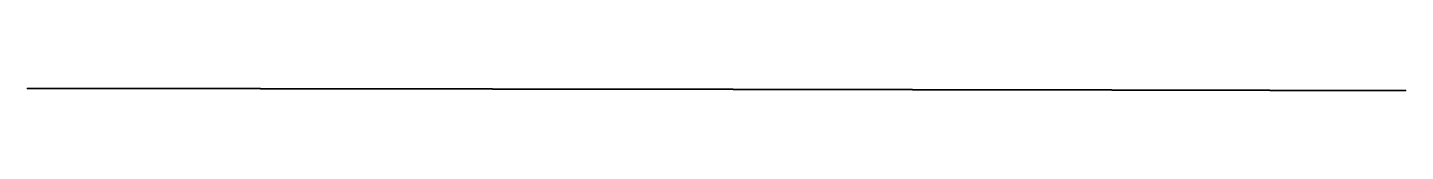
# Model space of a CAD drawing. Header units: metres. Extents: x 0 to 360, y 0 to 0.
# Drawn here: x 247.5 to 269.99, y 0.16 to 0.19 of the extents above; entities that cross this region are included whole.
import ezdxf

# ---------------------------------------------------------------- set-up
doc = ezdxf.new("R2010")
doc.units = ezdxf.units.M

msp = doc.modelspace()

# ---------------------------------------------------------------- linework, layer by layer
for p in [(247.497, 0.191), (247.507, 0.191), (247.517, 0.191), (247.527, 0.191), (247.537, 0.191), (247.547, 0.191), (247.557, 0.191), (247.567, 0.191), (247.577, 0.191), (247.587, 0.191), (247.597, 0.191), (247.607, 0.191), (247.617, 0.191), (247.627, 0.191), (247.637, 0.191), (247.647, 0.191), (247.657, 0.191), (247.667, 0.191), (247.677, 0.191), (247.687, 0.191), (247.697, 0.191), (247.707, 0.191), (247.717, 0.191), (247.727, 0.191), (247.737, 0.191), (247.747, 0.19), (247.757, 0.19), (247.767, 0.19), (247.777, 0.19), (247.787, 0.19), (247.797, 0.19), (247.807, 0.19), (247.817, 0.19), (247.827, 0.19), (247.837, 0.19), (247.847, 0.19), (247.857, 0.19), (247.867, 0.19), (247.877, 0.19), (247.887, 0.19), (247.897, 0.19), (247.907, 0.19), (247.917, 0.19), (247.927, 0.19), (247.937, 0.19), (247.947, 0.19), (247.956, 0.19), (247.966, 0.19), (247.976, 0.19), (247.986, 0.19), (247.996, 0.19), (248.006, 0.19), (248.016, 0.19), (248.026, 0.19), (248.036, 0.19), (248.046, 0.19), (248.056, 0.19), (248.066, 0.19), (248.076, 0.19), (248.086, 0.19), (248.096, 0.19), (248.106, 0.19), (248.116, 0.19), (248.126, 0.19), (248.136, 0.19), (248.146, 0.19), (248.156, 0.19), (248.166, 0.19), (248.176, 0.19), (248.186, 0.19), (248.196, 0.19), (248.206, 0.19), (248.216, 0.19), (248.226, 0.19), (248.236, 0.19), (248.246, 0.19), (248.256, 0.19), (248.266, 0.19), (248.276, 0.19), (248.286, 0.19), (248.296, 0.19), (248.306, 0.19), (248.316, 0.19), (248.326, 0.19), (248.336, 0.19), (248.346, 0.19), (248.356, 0.19), (248.366, 0.19), (248.376, 0.19), (248.386, 0.19), (248.396, 0.19), (248.406, 0.19), (248.416, 0.19), (248.426, 0.19), (248.436, 0.19), (248.446, 0.19), (248.456, 0.19), (248.466, 0.19), (248.476, 0.19), (248.486, 0.19), (248.496, 0.19), (248.506, 0.19), (248.516, 0.19), (248.526, 0.19), (248.536, 0.19), (248.546, 0.19), (248.556, 0.19), (248.566, 0.19), (248.576, 0.19), (248.586, 0.19), (248.596, 0.19), (248.606, 0.19), (248.616, 0.19), (248.626, 0.19), (248.636, 0.19), (248.646, 0.19), (248.656, 0.19), (248.666, 0.19), (248.676, 0.19), (248.686, 0.19), (248.696, 0.189), (248.706, 0.189), (248.716, 0.189), (248.726, 0.189), (248.736, 0.189), (248.746, 0.189), (248.756, 0.189), (248.766, 0.189), (248.776, 0.189), (248.786, 0.189), (248.796, 0.189), (248.806, 0.189), (248.816, 0.189), (248.826, 0.189), (248.836, 0.189), (248.846, 0.189), (248.856, 0.189), (248.866, 0.189), (248.876, 0.189), (248.886, 0.189), (248.896, 0.189), (248.906, 0.189), (248.916, 0.189), (248.926, 0.189), (248.936, 0.189), (248.946, 0.189), (248.956, 0.189), (248.966, 0.189), (248.976, 0.189), (248.986, 0.189), (248.996, 0.189), (249.006, 0.189), (249.016, 0.189), (249.026, 0.189), (249.036, 0.189), (249.046, 0.189), (249.056, 0.189), (249.066, 0.189), (249.076, 0.189), (249.086, 0.189), (249.096, 0.189), (249.106, 0.189), (249.116, 0.189), (249.126, 0.189), (249.136, 0.189), (249.146, 0.189), (249.156, 0.189), (249.166, 0.189), (249.176, 0.189), (249.186, 0.189), (249.196, 0.189), (249.206, 0.189), (249.216, 0.189), (249.226, 0.189), (249.236, 0.189), (249.245, 0.189), (249.255, 0.189), (249.265, 0.189), (249.275, 0.189), (249.285, 0.189), (249.295, 0.189), (249.305, 0.189), (249.315, 0.189), (249.325, 0.189), (249.335, 0.189), (249.345, 0.189), (249.355, 0.189), (249.365, 0.189), (249.375, 0.189), (249.385, 0.189), (249.395, 0.189), (249.405, 0.189), (249.415, 0.189), (249.425, 0.189), (249.435, 0.189), (249.445, 0.189), (249.455, 0.189), (249.465, 0.189), (249.475, 0.189), (249.485, 0.189), (249.495, 0.189), (249.505, 0.189), (249.515, 0.189), (249.525, 0.189), (249.535, 0.189), (249.545, 0.189), (249.555, 0.189), (249.565, 0.189), (249.575, 0.189), (249.585, 0.189), (249.595, 0.188), (249.605, 0.188), (249.615, 0.188), (249.625, 0.188), (249.635, 0.188), (249.645, 0.188), (249.655, 0.188), (249.665, 0.188), (249.675, 0.188), (249.685, 0.188), (249.695, 0.188), (249.705, 0.188), (249.715, 0.188), (249.725, 0.188), (249.735, 0.188), (249.745, 0.188), (249.755, 0.188), (249.765, 0.188), (249.775, 0.188), (249.785, 0.188), (249.795, 0.188), (249.805, 0.188), (249.815, 0.188), (249.825, 0.188), (249.835, 0.188), (249.845, 0.188), (249.855, 0.188), (249.865, 0.188), (249.875, 0.188), (249.885, 0.188), (249.895, 0.188), (249.905, 0.188), (249.915, 0.188), (249.925, 0.188), (249.935, 0.188), (249.945, 0.188), (249.955, 0.188), (249.965, 0.188), (249.975, 0.188), (249.985, 0.188), (249.995, 0.188), (250.005, 0.188), (250.015, 0.188), (250.025, 0.188), (250.035, 0.188), (250.045, 0.188), (250.055, 0.188), (250.065, 0.188), (250.075, 0.188), (250.085, 0.188), (250.095, 0.188), (250.105, 0.188), (250.115, 0.188), (250.125, 0.188), (250.135, 0.188), (250.145, 0.188), (250.155, 0.188), (250.165, 0.188), (250.175, 0.188), (250.185, 0.188), (250.195, 0.188), (250.205, 0.188), (250.215, 0.188), (250.225, 0.188), (250.235, 0.188), (250.245, 0.188), (250.255, 0.188), (250.265, 0.188), (250.275, 0.188), (250.285, 0.188), (250.295, 0.188), (250.305, 0.188), (250.315, 0.188), (250.325, 0.188), (250.335, 0.188), (250.345, 0.188), (250.355, 0.188), (250.365, 0.188), (250.375, 0.188), (250.385, 0.188), (250.395, 0.188), (250.405, 0.188), (250.415, 0.188), (250.425, 0.188), (250.435, 0.188), (250.445, 0.188), (250.455, 0.188), (250.465, 0.187), (250.475, 0.187), (250.485, 0.187), (250.495, 0.187), (250.505, 0.187), (250.515, 0.187), (250.525, 0.187), (250.534, 0.187), (250.544, 0.187), (250.554, 0.187), (250.564, 0.187), (250.574, 0.187), (250.584, 0.187), (250.594, 0.187), (250.604, 0.187), (250.614, 0.187), (250.624, 0.187), (250.634, 0.187), (250.644, 0.187), (250.654, 0.187), (250.664, 0.187), (250.674, 0.187), (250.684, 0.187), (250.694, 0.187), (250.704, 0.187), (250.714, 0.187), (250.724, 0.187), (250.734, 0.187), (250.744, 0.187), (250.754, 0.187), (250.764, 0.187), (250.774, 0.187), (250.784, 0.187), (250.794, 0.187), (250.804, 0.187), (250.814, 0.187), (250.824, 0.187), (250.834, 0.187), (250.844, 0.187), (250.854, 0.187), (250.864, 0.187), (250.874, 0.187), (250.884, 0.187), (250.894, 0.187), (250.904, 0.187), (250.914, 0.187), (250.924, 0.187), (250.934, 0.187), (250.944, 0.187), (250.954, 0.187), (250.964, 0.187), (250.974, 0.187), (250.984, 0.187), (250.994, 0.187), (251.004, 0.187), (251.014, 0.187), (251.024, 0.187), (251.034, 0.187), (251.044, 0.187), (251.054, 0.187), (251.064, 0.187), (251.074, 0.187), (251.084, 0.187), (251.094, 0.187), (251.104, 0.187), (251.114, 0.187), (251.124, 0.187), (251.134, 0.187), (251.144, 0.187), (251.154, 0.187), (251.164, 0.187), (251.174, 0.187), (251.184, 0.187), (251.194, 0.187), (251.204, 0.187), (251.214, 0.187), (251.224, 0.187), (251.234, 0.187), (251.244, 0.187), (251.254, 0.187), (251.264, 0.187), (251.274, 0.187), (251.284, 0.187), (251.294, 0.187), (251.304, 0.186), (251.314, 0.186), (251.324, 0.186), (251.334, 0.186), (251.344, 0.186), (251.354, 0.186), (251.364, 0.186), (251.374, 0.186), (251.384, 0.186), (251.394, 0.186), (251.404, 0.186), (251.414, 0.186), (251.424, 0.186), (251.434, 0.186), (251.444, 0.186), (251.454, 0.186), (251.464, 0.186), (251.474, 0.186), (251.484, 0.186), (251.494, 0.186), (251.504, 0.186), (251.514, 0.186), (251.524, 0.186), (251.534, 0.186), (251.544, 0.186), (251.554, 0.186), (251.564, 0.186), (251.574, 0.186), (251.584, 0.186), (251.594, 0.186), (251.604, 0.186), (251.614, 0.186), (251.624, 0.186), (251.634, 0.186), (251.644, 0.186), (251.654, 0.186), (251.664, 0.186), (251.674, 0.186), (251.684, 0.186), (251.694, 0.186), (251.704, 0.186), (251.714, 0.186), (251.724, 0.186), (251.734, 0.186), (251.744, 0.186), (251.754, 0.186), (251.764, 0.186), (251.774, 0.186), (251.784, 0.186), (251.794, 0.186), (251.804, 0.186), (251.814, 0.186), (251.823, 0.186), (251.833, 0.186), (251.843, 0.186), (251.853, 0.186), (251.863, 0.186), (251.873, 0.186), (251.883, 0.186), (251.893, 0.186), (251.903, 0.186), (251.913, 0.186), (251.923, 0.186), (251.933, 0.186), (251.943, 0.186), (251.953, 0.186), (251.963, 0.186), (251.973, 0.186), (251.983, 0.186), (251.993, 0.186), (252.003, 0.186), (252.013, 0.186), (252.023, 0.186), (252.033, 0.186), (252.043, 0.186), (252.053, 0.186), (252.063, 0.186), (252.073, 0.186), (252.083, 0.186), (252.093, 0.186), (252.103, 0.185), (252.113, 0.185), (252.123, 0.185), (252.133, 0.185), (252.143, 0.185), (252.153, 0.185), (252.163, 0.185), (252.173, 0.185), (252.183, 0.185), (252.193, 0.185), (252.203, 0.185), (252.213, 0.185), (252.223, 0.185), (252.233, 0.185), (252.243, 0.185), (252.253, 0.185), (252.263, 0.185), (252.273, 0.185), (252.283, 0.185), (252.293, 0.185), (252.303, 0.185), (252.313, 0.185), (252.323, 0.185), (252.333, 0.185), (252.343, 0.185), (252.353, 0.185), (252.363, 0.185), (252.373, 0.185), (252.383, 0.185), (252.393, 0.185), (252.403, 0.185), (252.413, 0.185), (252.423, 0.185), (252.433, 0.185), (252.443, 0.185), (252.453, 0.185), (252.463, 0.185), (252.473, 0.185), (252.483, 0.185), (252.493, 0.185), (252.503, 0.185), (252.513, 0.185), (252.523, 0.185), (252.533, 0.185), (252.543, 0.185), (252.553, 0.185), (252.563, 0.185), (252.573, 0.185), (252.583, 0.185), (252.593, 0.185), (252.603, 0.185), (252.613, 0.185), (252.623, 0.185), (252.633, 0.185), (252.643, 0.185), (252.653, 0.185), (252.663, 0.185), (252.673, 0.185), (252.683, 0.185), (252.693, 0.185), (252.703, 0.185), (252.713, 0.185), (252.723, 0.185), (252.733, 0.185), (252.743, 0.185), (252.753, 0.185), (252.763, 0.185), (252.773, 0.185), (252.783, 0.185), (252.793, 0.185), (252.803, 0.185), (252.813, 0.185), (252.823, 0.185), (252.833, 0.185), (252.843, 0.185), (252.853, 0.185), (252.863, 0.185), (252.873, 0.185), (252.883, 0.184), (252.893, 0.184), (252.903, 0.184), (252.913, 0.184), (252.923, 0.184), (252.933, 0.184), (252.943, 0.184), (252.953, 0.184), (252.963, 0.184), (252.973, 0.184), (252.983, 0.184), (252.993, 0.184), (253.003, 0.184), (253.013, 0.184), (253.023, 0.184), (253.033, 0.184), (253.043, 0.184), (253.053, 0.184), (253.063, 0.184), (253.073, 0.184), (253.083, 0.184), (253.093, 0.184), (253.103, 0.184), (253.112, 0.184), (253.122, 0.184), (253.132, 0.184), (253.142, 0.184), (253.152, 0.184), (253.162, 0.184), (253.172, 0.184), (253.182, 0.184), (253.192, 0.184), (253.202, 0.184), (253.212, 0.184), (253.222, 0.184), (253.232, 0.184), (253.242, 0.184), (253.252, 0.184), (253.262, 0.184), (253.272, 0.184), (253.282, 0.184), (253.292, 0.184), (253.302, 0.184), (253.312, 0.184), (253.322, 0.184), (253.332, 0.184), (253.342, 0.184), (253.352, 0.184), (253.362, 0.184), (253.372, 0.184), (253.382, 0.184), (253.392, 0.184), (253.402, 0.184), (253.412, 0.184), (253.422, 0.184), (253.432, 0.184), (253.442, 0.184), (253.452, 0.184), (253.462, 0.184), (253.472, 0.184), (253.482, 0.184), (253.492, 0.184), (253.502, 0.184), (253.512, 0.184), (253.522, 0.184), (253.532, 0.184), (253.542, 0.184), (253.552, 0.184), (253.562, 0.184), (253.572, 0.184), (253.582, 0.184), (253.592, 0.184), (253.602, 0.184), (253.612, 0.184), (253.622, 0.184), (253.632, 0.184), (253.642, 0.183), (253.652, 0.183), (253.662, 0.183), (253.672, 0.183), (253.682, 0.183), (253.692, 0.183), (253.702, 0.183), (253.712, 0.183), (253.722, 0.183), (253.732, 0.183), (253.742, 0.183), (253.752, 0.183), (253.762, 0.183), (253.772, 0.183), (253.782, 0.183), (253.792, 0.183), (253.802, 0.183), (253.812, 0.183), (253.822, 0.183), (253.832, 0.183), (253.842, 0.183), (253.852, 0.183), (253.862, 0.183), (253.872, 0.183), (253.882, 0.183), (253.892, 0.183), (253.902, 0.183), (253.912, 0.183), (253.922, 0.183), (253.932, 0.183), (253.942, 0.183), (253.952, 0.183), (253.962, 0.183), (253.972, 0.183), (253.982, 0.183), (253.992, 0.183), (254.002, 0.183), (254.012, 0.183), (254.022, 0.183), (254.032, 0.183), (254.042, 0.183), (254.052, 0.183), (254.062, 0.183), (254.072, 0.183), (254.082, 0.183), (254.092, 0.183), (254.102, 0.183), (254.112, 0.183), (254.122, 0.183), (254.132, 0.183), (254.142, 0.183), (254.152, 0.183), (254.162, 0.183), (254.172, 0.183), (254.182, 0.183), (254.192, 0.183), (254.202, 0.183), (254.212, 0.183), (254.222, 0.183), (254.232, 0.183), (254.242, 0.183), (254.252, 0.183), (254.262, 0.183), (254.272, 0.183), (254.282, 0.183), (254.292, 0.183), (254.302, 0.183), (254.312, 0.183), (254.322, 0.183), (254.332, 0.183), (254.342, 0.183), (254.352, 0.183), (254.362, 0.183), (254.372, 0.182), (254.382, 0.182), (254.392, 0.182), (254.401, 0.182), (254.411, 0.182), (254.421, 0.182), (254.431, 0.182), (254.441, 0.182), (254.451, 0.182), (254.461, 0.182), (254.471, 0.182), (254.481, 0.182), (254.491, 0.182), (254.501, 0.182), (254.511, 0.182), (254.521, 0.182), (254.531, 0.182), (254.541, 0.182), (254.551, 0.182), (254.561, 0.182), (254.571, 0.182), (254.581, 0.182), (254.591, 0.182), (254.601, 0.182), (254.611, 0.182), (254.621, 0.182), (254.631, 0.182), (254.641, 0.182), (254.651, 0.182), (254.661, 0.182), (254.671, 0.182), (254.681, 0.182), (254.691, 0.182), (254.701, 0.182), (254.711, 0.182), (254.721, 0.182), (254.731, 0.182), (254.741, 0.182), (254.751, 0.182), (254.761, 0.182), (254.771, 0.182), (254.781, 0.182), (254.791, 0.182), (254.801, 0.182), (254.811, 0.182), (254.821, 0.182), (254.831, 0.182), (254.841, 0.182), (254.851, 0.182), (254.861, 0.182), (254.871, 0.182), (254.881, 0.182), (254.891, 0.182), (254.901, 0.182), (254.911, 0.182), (254.921, 0.182), (254.931, 0.182), (254.941, 0.182), (254.951, 0.182), (254.961, 0.182), (254.971, 0.182), (254.981, 0.182), (254.991, 0.182), (255.001, 0.182), (255.011, 0.182), (255.021, 0.182), (255.031, 0.182), (255.041, 0.182), (255.051, 0.182), (255.061, 0.182), (255.071, 0.182), (255.081, 0.182), (255.091, 0.181), (255.101, 0.181), (255.111, 0.181), (255.121, 0.181), (255.131, 0.181), (255.141, 0.181), (255.151, 0.181), (255.161, 0.181), (255.171, 0.181), (255.181, 0.181), (255.191, 0.181), (255.201, 0.181), (255.211, 0.181), (255.221, 0.181), (255.231, 0.181), (255.241, 0.181), (255.251, 0.181), (255.261, 0.181), (255.271, 0.181), (255.281, 0.181), (255.291, 0.181), (255.301, 0.181), (255.311, 0.181), (255.321, 0.181), (255.331, 0.181), (255.341, 0.181), (255.351, 0.181), (255.361, 0.181), (255.371, 0.181), (255.381, 0.181), (255.391, 0.181), (255.401, 0.181), (255.411, 0.181), (255.421, 0.181), (255.431, 0.181), (255.441, 0.181), (255.451, 0.181), (255.461, 0.181), (255.471, 0.181), (255.481, 0.181), (255.491, 0.181), (255.501, 0.181), (255.511, 0.181), (255.521, 0.181), (255.531, 0.181), (255.541, 0.181), (255.551, 0.181), (255.561, 0.181), (255.571, 0.181), (255.581, 0.181), (255.591, 0.181), (255.601, 0.181), (255.611, 0.181), (255.621, 0.181), (255.631, 0.181), (255.641, 0.181), (255.651, 0.181), (255.661, 0.181), (255.671, 0.181), (255.681, 0.181), (255.69, 0.181), (255.7, 0.181), (255.71, 0.181), (255.72, 0.181), (255.73, 0.181), (255.74, 0.181), (255.75, 0.181), (255.76, 0.181), (255.77, 0.181), (255.78, 0.18), (255.79, 0.18), (255.8, 0.18), (255.81, 0.18), (255.82, 0.18), (255.83, 0.18), (255.84, 0.18), (255.85, 0.18), (255.86, 0.18), (255.87, 0.18), (255.88, 0.18), (255.89, 0.18), (255.9, 0.18), (255.91, 0.18), (255.92, 0.18), (255.93, 0.18), (255.94, 0.18), (255.95, 0.18), (255.96, 0.18), (255.97, 0.18), (255.98, 0.18), (255.99, 0.18), (256, 0.18), (256.01, 0.18), (256.02, 0.18), (256.03, 0.18), (256.04, 0.18), (256.05, 0.18), (256.06, 0.18), (256.07, 0.18), (256.08, 0.18), (256.09, 0.18), (256.1, 0.18), (256.11, 0.18), (256.12, 0.18), (256.13, 0.18), (256.14, 0.18), (256.15, 0.18), (256.16, 0.18), (256.17, 0.18), (256.18, 0.18), (256.19, 0.18), (256.2, 0.18), (256.21, 0.18), (256.22, 0.18), (256.23, 0.18), (256.24, 0.18), (256.25, 0.18), (256.26, 0.18), (256.27, 0.18), (256.28, 0.18), (256.29, 0.18), (256.3, 0.18), (256.31, 0.18), (256.32, 0.18), (256.33, 0.18), (256.34, 0.18), (256.35, 0.18), (256.36, 0.18), (256.37, 0.18), (256.38, 0.18), (256.39, 0.18), (256.4, 0.18), (256.41, 0.18), (256.42, 0.18), (256.43, 0.18), (256.44, 0.18), (256.45, 0.18), (256.46, 0.179), (256.47, 0.179), (256.48, 0.179), (256.49, 0.179), (256.5, 0.179), (256.51, 0.179), (256.52, 0.179), (256.53, 0.179), (256.54, 0.179), (256.55, 0.179), (256.56, 0.179), (256.57, 0.179), (256.58, 0.179), (256.59, 0.179), (256.6, 0.179), (256.61, 0.179), (256.62, 0.179), (256.63, 0.179), (256.64, 0.179), (256.65, 0.179), (256.66, 0.179), (256.67, 0.179), (256.68, 0.179), (256.69, 0.179), (256.7, 0.179), (256.71, 0.179), (256.72, 0.179), (256.73, 0.179), (256.74, 0.179), (256.75, 0.179), (256.76, 0.179), (256.77, 0.179), (256.78, 0.179), (256.79, 0.179), (256.8, 0.179), (256.81, 0.179), (256.82, 0.179), (256.83, 0.179), (256.84, 0.179), (256.85, 0.179), (256.86, 0.179), (256.87, 0.179), (256.88, 0.179), (256.89, 0.179), (256.9, 0.179), (256.91, 0.179), (256.92, 0.179), (256.93, 0.179), (256.94, 0.179), (256.95, 0.179), (256.96, 0.179), (256.97, 0.179), (256.979, 0.179), (256.989, 0.179), (256.999, 0.179), (257.009, 0.179), (257.019, 0.179), (257.029, 0.179), (257.039, 0.179), (257.049, 0.179), (257.059, 0.179), (257.069, 0.179), (257.079, 0.179), (257.089, 0.179), (257.099, 0.179), (257.109, 0.179), (257.119, 0.178), (257.129, 0.178), (257.139, 0.178), (257.149, 0.178), (257.159, 0.178), (257.169, 0.178), (257.179, 0.178), (257.189, 0.178), (257.199, 0.178), (257.209, 0.178), (257.219, 0.178), (257.229, 0.178), (257.239, 0.178), (257.249, 0.178), (257.259, 0.178), (257.269, 0.178), (257.279, 0.178), (257.289, 0.178), (257.299, 0.178), (257.309, 0.178), (257.319, 0.178), (257.329, 0.178), (257.339, 0.178), (257.349, 0.178), (257.359, 0.178), (257.369, 0.178), (257.379, 0.178), (257.389, 0.178), (257.399, 0.178), (257.409, 0.178), (257.419, 0.178), (257.429, 0.178), (257.439, 0.178), (257.449, 0.178), (257.459, 0.178), (257.469, 0.178), (257.479, 0.178), (257.489, 0.178), (257.499, 0.178), (257.509, 0.178), (257.519, 0.178), (257.529, 0.178), (257.539, 0.178), (257.549, 0.178), (257.559, 0.178), (257.569, 0.178), (257.579, 0.178), (257.589, 0.178), (257.599, 0.178), (257.609, 0.178), (257.619, 0.178), (257.629, 0.178), (257.639, 0.178), (257.649, 0.178), (257.659, 0.178), (257.669, 0.178), (257.679, 0.178), (257.689, 0.178), (257.699, 0.178), (257.709, 0.178), (257.719, 0.178), (257.729, 0.178), (257.739, 0.178), (257.749, 0.178), (257.759, 0.178), (257.769, 0.177), (257.779, 0.177), (257.789, 0.177), (257.799, 0.177), (257.809, 0.177), (257.819, 0.177), (257.829, 0.177), (257.839, 0.177), (257.849, 0.177), (257.859, 0.177), (257.869, 0.177), (257.879, 0.177), (257.889, 0.177), (257.899, 0.177), (257.909, 0.177), (257.919, 0.177), (257.929, 0.177), (257.939, 0.177), (257.949, 0.177), (257.959, 0.177), (257.969, 0.177), (257.979, 0.177), (257.989, 0.177), (257.999, 0.177), (258.009, 0.177), (258.019, 0.177), (258.029, 0.177), (258.039, 0.177), (258.049, 0.177), (258.059, 0.177), (258.069, 0.177), (258.079, 0.177), (258.089, 0.177), (258.099, 0.177), (258.109, 0.177), (258.119, 0.177), (258.129, 0.177), (258.139, 0.177), (258.149, 0.177), (258.159, 0.177), (258.169, 0.177), (258.179, 0.177), (258.189, 0.177), (258.199, 0.177), (258.209, 0.177), (258.219, 0.177), (258.229, 0.177), (258.239, 0.177), (258.249, 0.177), (258.259, 0.177), (258.268, 0.177), (258.278, 0.177), (258.288, 0.177), (258.298, 0.177), (258.308, 0.177), (258.318, 0.177), (258.328, 0.177), (258.338, 0.177), (258.348, 0.177), (258.358, 0.177), (258.368, 0.177), (258.378, 0.177), (258.388, 0.177), (258.398, 0.176), (258.408, 0.176), (258.418, 0.176), (258.428, 0.176), (258.438, 0.176), (258.448, 0.176), (258.458, 0.176), (258.468, 0.176), (258.478, 0.176), (258.488, 0.176), (258.498, 0.176), (258.508, 0.176), (258.518, 0.176), (258.528, 0.176), (258.538, 0.176), (258.548, 0.176), (258.558, 0.176), (258.568, 0.176), (258.578, 0.176), (258.588, 0.176), (258.598, 0.176), (258.608, 0.176), (258.618, 0.176), (258.628, 0.176), (258.638, 0.176), (258.648, 0.176), (258.658, 0.176), (258.668, 0.176), (258.678, 0.176), (258.688, 0.176), (258.698, 0.176), (258.708, 0.176), (258.718, 0.176), (258.728, 0.176), (258.738, 0.176), (258.748, 0.176), (258.758, 0.176), (258.768, 0.176), (258.778, 0.176), (258.788, 0.176), (258.798, 0.176), (258.808, 0.176), (258.818, 0.176), (258.828, 0.176), (258.838, 0.176), (258.848, 0.176), (258.858, 0.176), (258.868, 0.176), (258.878, 0.176), (258.888, 0.176), (258.898, 0.176), (258.908, 0.176), (258.918, 0.176), (258.928, 0.176), (258.938, 0.176), (258.948, 0.176), (258.958, 0.176), (258.968, 0.176), (258.978, 0.176), (258.988, 0.176), (258.998, 0.176), (259.008, 0.176), (259.018, 0.175), (259.028, 0.175), (259.038, 0.175), (259.048, 0.175), (259.058, 0.175), (259.068, 0.175), (259.078, 0.175), (259.088, 0.175), (259.098, 0.175), (259.108, 0.175), (259.118, 0.175), (259.128, 0.175), (259.138, 0.175), (259.148, 0.175), (259.158, 0.175), (259.168, 0.175), (259.178, 0.175), (259.188, 0.175), (259.198, 0.175), (259.208, 0.175), (259.218, 0.175), (259.228, 0.175), (259.238, 0.175), (259.248, 0.175), (259.258, 0.175), (259.268, 0.175), (259.278, 0.175), (259.288, 0.175), (259.298, 0.175), (259.308, 0.175), (259.318, 0.175), (259.328, 0.175), (259.338, 0.175), (259.348, 0.175), (259.358, 0.175), (259.368, 0.175), (259.378, 0.175), (259.388, 0.175), (259.398, 0.175), (259.408, 0.175), (259.418, 0.175), (259.428, 0.175), (259.438, 0.175), (259.448, 0.175), (259.458, 0.175), (259.468, 0.175), (259.478, 0.175), (259.488, 0.175), (259.498, 0.175), (259.508, 0.175), (259.518, 0.175), (259.528, 0.175), (259.538, 0.175), (259.547, 0.175), (259.557, 0.175), (259.567, 0.175), (259.577, 0.175), (259.587, 0.175), (259.597, 0.175), (259.607, 0.175), (259.617, 0.175), (259.627, 0.174), (259.637, 0.174), (259.647, 0.174), (259.657, 0.174), (259.667, 0.174), (259.677, 0.174), (259.687, 0.174), (259.697, 0.174), (259.707, 0.174), (259.717, 0.174), (259.727, 0.174), (259.737, 0.174), (259.747, 0.174), (259.757, 0.174), (259.767, 0.174), (259.777, 0.174), (259.787, 0.174), (259.797, 0.174), (259.807, 0.174), (259.817, 0.174), (259.827, 0.174), (259.837, 0.174), (259.847, 0.174), (259.857, 0.174), (259.867, 0.174), (259.877, 0.174), (259.887, 0.174), (259.897, 0.174), (259.907, 0.174), (259.917, 0.174), (259.927, 0.174), (259.937, 0.174), (259.947, 0.174), (259.957, 0.174), (259.967, 0.174), (259.977, 0.174), (259.987, 0.174), (259.997, 0.174), (260.007, 0.174), (260.017, 0.174), (260.027, 0.174), (260.037, 0.174), (260.047, 0.174), (260.057, 0.174), (260.067, 0.174), (260.077, 0.174), (260.087, 0.174), (260.097, 0.174), (260.107, 0.174), (260.117, 0.174), (260.127, 0.174), (260.137, 0.174), (260.147, 0.174), (260.157, 0.174), (260.167, 0.174), (260.177, 0.174), (260.187, 0.174), (260.197, 0.174), (260.207, 0.174), (260.217, 0.174), (260.227, 0.173), (260.237, 0.173), (260.247, 0.173), (260.257, 0.173), (260.267, 0.173), (260.277, 0.173), (260.287, 0.173), (260.297, 0.173), (260.307, 0.173), (260.317, 0.173), (260.327, 0.173), (260.337, 0.173), (260.347, 0.173), (260.357, 0.173), (260.367, 0.173), (260.377, 0.173), (260.387, 0.173), (260.397, 0.173), (260.407, 0.173), (260.417, 0.173), (260.427, 0.173), (260.437, 0.173), (260.447, 0.173), (260.457, 0.173), (260.467, 0.173), (260.477, 0.173), (260.487, 0.173), (260.497, 0.173), (260.507, 0.173), (260.517, 0.173), (260.527, 0.173), (260.537, 0.173), (260.547, 0.173), (260.557, 0.173), (260.567, 0.173), (260.577, 0.173), (260.587, 0.173), (260.597, 0.173), (260.607, 0.173), (260.616, 0.173), (260.626, 0.173), (260.636, 0.173), (260.646, 0.173), (260.656, 0.173), (260.666, 0.173), (260.676, 0.173), (260.686, 0.173), (260.696, 0.173), (260.706, 0.173), (260.716, 0.173), (260.726, 0.173), (260.736, 0.173), (260.746, 0.173), (260.756, 0.173), (260.766, 0.173), (260.776, 0.173), (260.786, 0.173), (260.796, 0.173), (260.806, 0.172), (260.816, 0.172), (260.826, 0.172), (260.836, 0.172), (260.846, 0.172), (260.856, 0.172), (260.866, 0.172), (260.876, 0.172), (260.886, 0.172), (260.896, 0.172), (260.906, 0.172), (260.916, 0.172), (260.926, 0.172), (260.936, 0.172), (260.946, 0.172), (260.956, 0.172), (260.966, 0.172), (260.976, 0.172), (260.986, 0.172), (260.996, 0.172), (261.006, 0.172), (261.016, 0.172), (261.026, 0.172), (261.036, 0.172), (261.046, 0.172), (261.056, 0.172), (261.066, 0.172), (261.076, 0.172), (261.086, 0.172), (261.096, 0.172), (261.106, 0.172), (261.116, 0.172), (261.126, 0.172), (261.136, 0.172), (261.146, 0.172), (261.156, 0.172), (261.166, 0.172), (261.176, 0.172), (261.186, 0.172), (261.196, 0.172), (261.206, 0.172), (261.216, 0.172), (261.226, 0.172), (261.236, 0.172), (261.246, 0.172), (261.256, 0.172), (261.266, 0.172), (261.276, 0.172), (261.286, 0.172), (261.296, 0.172), (261.306, 0.172), (261.316, 0.172), (261.326, 0.172), (261.336, 0.172), (261.346, 0.172), (261.356, 0.172), (261.366, 0.172), (261.376, 0.172), (261.386, 0.171), (261.396, 0.171), (261.406, 0.171), (261.415, 0.171), (261.425, 0.171), (261.435, 0.171), (261.445, 0.171), (261.455, 0.171), (261.465, 0.171), (261.475, 0.171), (261.485, 0.171), (261.495, 0.171), (261.505, 0.171), (261.515, 0.171), (261.525, 0.171), (261.535, 0.171), (261.545, 0.171), (261.555, 0.171), (261.565, 0.171), (261.575, 0.171), (261.585, 0.171), (261.595, 0.171), (261.605, 0.171), (261.615, 0.171), (261.625, 0.171), (261.635, 0.171), (261.645, 0.171), (261.655, 0.171), (261.665, 0.171), (261.675, 0.171), (261.685, 0.171), (261.695, 0.171), (261.705, 0.171), (261.715, 0.171), (261.725, 0.171), (261.735, 0.171), (261.745, 0.171), (261.755, 0.171), (261.765, 0.171), (261.775, 0.171), (261.785, 0.171), (261.795, 0.171), (261.805, 0.171), (261.815, 0.171), (261.825, 0.171), (261.835, 0.171), (261.845, 0.171), (261.855, 0.171), (261.865, 0.171), (261.875, 0.171), (261.885, 0.171), (261.895, 0.171), (261.905, 0.171), (261.915, 0.171), (261.925, 0.171), (261.935, 0.171), (261.945, 0.17), (261.955, 0.17), (261.965, 0.17), (261.975, 0.17), (261.985, 0.17), (261.995, 0.17), (262.005, 0.17), (262.015, 0.17), (262.025, 0.17), (262.035, 0.17), (262.045, 0.17), (262.055, 0.17), (262.065, 0.17), (262.075, 0.17), (262.085, 0.17), (262.095, 0.17), (262.105, 0.17), (262.115, 0.17), (262.125, 0.17), (262.135, 0.17), (262.145, 0.17), (262.155, 0.17), (262.165, 0.17), (262.175, 0.17), (262.185, 0.17), (262.195, 0.17), (262.205, 0.17), (262.215, 0.17), (262.225, 0.17), (262.235, 0.17), (262.245, 0.17), (262.255, 0.17), (262.265, 0.17), (262.275, 0.17), (262.285, 0.17), (262.294, 0.17), (262.304, 0.17), (262.314, 0.17), (262.324, 0.17), (262.334, 0.17), (262.344, 0.17), (262.354, 0.17), (262.364, 0.17), (262.374, 0.17), (262.384, 0.17), (262.394, 0.17), (262.404, 0.17), (262.414, 0.17), (262.424, 0.17), (262.434, 0.17), (262.444, 0.17), (262.454, 0.17), (262.464, 0.17), (262.474, 0.17), (262.484, 0.17), (262.494, 0.17), (262.504, 0.169), (262.514, 0.169), (262.524, 0.169), (262.534, 0.169), (262.544, 0.169), (262.554, 0.169), (262.564, 0.169), (262.574, 0.169), (262.584, 0.169), (262.594, 0.169), (262.604, 0.169), (262.614, 0.169), (262.624, 0.169), (262.634, 0.169), (262.644, 0.169), (262.654, 0.169), (262.664, 0.169), (262.674, 0.169), (262.684, 0.169), (262.694, 0.169), (262.704, 0.169), (262.714, 0.169), (262.724, 0.169), (262.734, 0.169), (262.744, 0.169), (262.754, 0.169), (262.764, 0.169), (262.774, 0.169), (262.784, 0.169), (262.794, 0.169), (262.804, 0.169), (262.814, 0.169), (262.824, 0.169), (262.834, 0.169), (262.844, 0.169), (262.854, 0.169), (262.864, 0.169), (262.874, 0.169), (262.884, 0.169), (262.894, 0.169), (262.904, 0.169), (262.914, 0.169), (262.924, 0.169), (262.934, 0.169), (262.944, 0.169), (262.954, 0.169), (262.964, 0.169), (262.974, 0.169), (262.984, 0.169), (262.994, 0.169), (263.004, 0.169), (263.014, 0.169), (263.024, 0.169), (263.034, 0.169), (263.044, 0.169), (263.054, 0.169), (263.064, 0.168), (263.074, 0.168), (263.084, 0.168), (263.094, 0.168), (263.104, 0.168), (263.114, 0.168), (263.124, 0.168), (263.134, 0.168), (263.144, 0.168), (263.154, 0.168), (263.164, 0.168), (263.174, 0.168), (263.184, 0.168), (263.194, 0.168), (263.204, 0.168), (263.214, 0.168), (263.224, 0.168), (263.234, 0.168), (263.243, 0.168), (263.253, 0.168), (263.263, 0.168), (263.273, 0.168), (263.283, 0.168), (263.293, 0.168), (263.303, 0.168), (263.313, 0.168), (263.323, 0.168), (263.333, 0.168), (263.343, 0.168), (263.353, 0.168), (263.363, 0.168), (263.373, 0.168), (263.383, 0.168), (263.393, 0.168), (263.403, 0.168), (263.413, 0.168), (263.423, 0.168), (263.433, 0.168), (263.443, 0.168), (263.453, 0.168), (263.463, 0.168), (263.473, 0.168), (263.483, 0.168), (263.493, 0.168), (263.503, 0.168), (263.513, 0.168), (263.523, 0.168), (263.533, 0.168), (263.543, 0.168), (263.553, 0.168), (263.563, 0.168), (263.573, 0.168), (263.583, 0.168), (263.593, 0.168), (263.603, 0.167), (263.613, 0.167), (263.623, 0.167), (263.633, 0.167), (263.643, 0.167), (263.653, 0.167), (263.663, 0.167), (263.673, 0.167), (263.683, 0.167), (263.693, 0.167), (263.703, 0.167), (263.713, 0.167), (263.723, 0.167), (263.733, 0.167), (263.743, 0.167), (263.753, 0.167), (263.763, 0.167), (263.773, 0.167), (263.783, 0.167), (263.793, 0.167), (263.803, 0.167), (263.813, 0.167), (263.823, 0.167), (263.833, 0.167), (263.843, 0.167), (263.853, 0.167), (263.863, 0.167), (263.873, 0.167), (263.883, 0.167), (263.893, 0.167), (263.903, 0.167), (263.913, 0.167), (263.923, 0.167), (263.933, 0.167), (263.943, 0.167), (263.953, 0.167), (263.963, 0.167), (263.973, 0.167), (263.983, 0.167), (263.993, 0.167), (264.003, 0.167), (264.013, 0.167), (264.023, 0.167), (264.033, 0.167), (264.043, 0.167), (264.053, 0.167), (264.063, 0.167), (264.073, 0.167), (264.083, 0.167), (264.093, 0.167), (264.103, 0.167), (264.113, 0.167), (264.123, 0.167), (264.133, 0.167), (264.143, 0.166), (264.153, 0.166), (264.163, 0.166), (264.173, 0.166), (264.183, 0.166), (264.193, 0.166), (264.203, 0.166), (264.213, 0.166), (264.223, 0.166), (264.233, 0.166), (264.243, 0.166), (264.253, 0.166), (264.263, 0.166), (264.273, 0.166), (264.283, 0.166), (264.292, 0.166), (264.302, 0.166), (264.312, 0.166), (264.322, 0.166), (264.332, 0.166), (264.342, 0.166), (264.352, 0.166), (264.362, 0.166), (264.372, 0.166), (264.382, 0.166), (264.392, 0.166), (264.402, 0.166), (264.412, 0.166), (264.422, 0.166), (264.432, 0.166), (264.442, 0.166), (264.452, 0.166), (264.462, 0.166), (264.472, 0.166), (264.482, 0.166), (264.492, 0.166), (264.502, 0.166), (264.512, 0.166), (264.522, 0.166), (264.532, 0.166), (264.542, 0.166), (264.552, 0.166), (264.562, 0.166), (264.572, 0.166), (264.582, 0.166), (264.592, 0.166), (264.602, 0.166), (264.612, 0.166), (264.622, 0.166), (264.632, 0.166), (264.642, 0.166), (264.652, 0.166), (264.662, 0.166), (264.672, 0.165), (264.682, 0.165), (264.692, 0.165), (264.702, 0.165), (264.712, 0.165), (264.722, 0.165), (264.732, 0.165), (264.742, 0.165), (264.752, 0.165), (264.762, 0.165), (264.772, 0.165), (264.782, 0.165), (264.792, 0.165), (264.802, 0.165), (264.812, 0.165), (264.822, 0.165), (264.832, 0.165), (264.842, 0.165), (264.852, 0.165), (264.862, 0.165), (264.872, 0.165), (264.882, 0.165), (264.892, 0.165), (264.902, 0.165), (264.912, 0.165), (264.922, 0.165), (264.932, 0.165), (264.942, 0.165), (264.952, 0.165), (264.962, 0.165), (264.972, 0.165), (264.982, 0.165), (264.992, 0.165), (265.002, 0.165), (265.012, 0.165), (265.022, 0.165), (265.032, 0.165), (265.042, 0.165), (265.052, 0.165), (265.062, 0.165), (265.072, 0.165), (265.082, 0.165), (265.092, 0.165), (265.102, 0.165), (265.112, 0.165), (265.122, 0.165), (265.132, 0.165), (265.142, 0.165), (265.152, 0.165), (265.162, 0.165), (265.172, 0.165), (265.182, 0.165), (265.192, 0.165), (265.202, 0.164), (265.212, 0.164), (265.222, 0.164), (265.232, 0.164), (265.242, 0.164), (265.252, 0.164), (265.262, 0.164), (265.272, 0.164), (265.282, 0.164), (265.292, 0.164), (265.302, 0.164), (265.312, 0.164), (265.322, 0.164), (265.332, 0.164), (265.342, 0.164), (265.352, 0.164), (265.362, 0.164), (265.372, 0.164), (265.382, 0.164), (265.392, 0.164), (265.402, 0.164), (265.412, 0.164), (265.422, 0.164), (265.432, 0.164), (265.442, 0.164), (265.451, 0.164), (265.461, 0.164), (265.471, 0.164), (265.481, 0.164), (265.491, 0.164), (265.501, 0.164), (265.511, 0.164), (265.521, 0.164), (265.531, 0.164), (265.541, 0.164), (265.551, 0.164), (265.561, 0.164), (265.571, 0.164), (265.581, 0.164), (265.591, 0.164), (265.601, 0.164), (265.611, 0.164), (265.621, 0.164), (265.631, 0.164), (265.641, 0.164), (265.651, 0.164), (265.661, 0.164), (265.671, 0.164), (265.681, 0.164), (265.691, 0.164), (265.701, 0.164), (265.711, 0.164), (265.721, 0.163), (265.731, 0.163), (265.741, 0.163), (265.751, 0.163), (265.761, 0.163), (265.771, 0.163), (265.781, 0.163), (265.791, 0.163), (265.801, 0.163), (265.811, 0.163), (265.821, 0.163), (265.831, 0.163), (265.841, 0.163), (265.851, 0.163), (265.861, 0.163), (265.871, 0.163), (265.881, 0.163), (265.891, 0.163), (265.901, 0.163), (265.911, 0.163), (265.921, 0.163), (265.931, 0.163), (265.941, 0.163), (265.951, 0.163), (265.961, 0.163), (265.971, 0.163), (265.981, 0.163), (265.991, 0.163), (266.001, 0.163), (266.011, 0.163), (266.021, 0.163), (266.031, 0.163), (266.041, 0.163), (266.051, 0.163), (266.061, 0.163), (266.071, 0.163), (266.081, 0.163), (266.091, 0.163), (266.101, 0.163), (266.111, 0.163), (266.121, 0.163), (266.131, 0.163), (266.141, 0.163), (266.151, 0.163), (266.161, 0.163), (266.171, 0.163), (266.181, 0.163), (266.191, 0.163), (266.201, 0.163), (266.211, 0.163), (266.221, 0.163), (266.231, 0.163), (266.241, 0.162), (266.251, 0.162), (266.261, 0.162), (266.271, 0.162), (266.281, 0.162), (266.291, 0.162), (266.301, 0.162), (266.311, 0.162), (266.321, 0.162), (266.331, 0.162), (266.341, 0.162), (266.351, 0.162), (266.361, 0.162), (266.371, 0.162), (266.381, 0.162), (266.391, 0.162), (266.401, 0.162), (266.411, 0.162), (266.421, 0.162), (266.431, 0.162), (266.441, 0.162), (266.451, 0.162), (266.461, 0.162), (266.471, 0.162), (266.481, 0.162), (266.491, 0.162), (266.501, 0.162), (266.511, 0.162), (266.521, 0.162), (266.531, 0.162), (266.541, 0.162), (266.551, 0.162), (266.561, 0.162), (266.571, 0.162), (266.581, 0.162), (266.591, 0.162), (266.601, 0.162), (266.611, 0.162), (266.621, 0.162), (266.631, 0.162), (266.641, 0.162), (266.651, 0.162), (266.661, 0.162), (266.671, 0.162), (266.681, 0.162), (266.691, 0.162), (266.701, 0.162), (266.711, 0.162), (266.721, 0.162), (266.731, 0.162), (266.74, 0.162), (266.75, 0.162), (266.76, 0.161), (266.77, 0.161), (266.78, 0.161), (266.79, 0.161), (266.8, 0.161), (266.81, 0.161), (266.82, 0.161), (266.83, 0.161), (266.84, 0.161), (266.85, 0.161), (266.86, 0.161), (266.87, 0.161), (266.88, 0.161), (266.89, 0.161), (266.9, 0.161), (266.91, 0.161), (266.92, 0.161), (266.93, 0.161), (266.94, 0.161), (266.95, 0.161), (266.96, 0.161), (266.97, 0.161), (266.98, 0.161), (266.99, 0.161), (267, 0.161), (267.01, 0.161), (267.02, 0.161), (267.03, 0.161), (267.04, 0.161), (267.05, 0.161), (267.06, 0.161), (267.07, 0.161), (267.08, 0.161), (267.09, 0.161), (267.1, 0.161), (267.11, 0.161), (267.12, 0.161), (267.13, 0.161), (267.14, 0.161), (267.15, 0.161), (267.16, 0.161), (267.17, 0.161), (267.18, 0.161), (267.19, 0.161), (267.2, 0.161), (267.21, 0.161), (267.22, 0.161), (267.23, 0.161), (267.24, 0.161), (267.25, 0.161), (267.26, 0.161), (267.27, 0.16), (267.28, 0.16), (267.29, 0.16), (267.3, 0.16), (267.31, 0.16), (267.32, 0.16), (267.33, 0.16), (267.34, 0.16), (267.35, 0.16), (267.36, 0.16), (267.37, 0.16), (267.38, 0.16), (267.39, 0.16), (267.4, 0.16), (267.41, 0.16), (267.42, 0.16), (267.43, 0.16), (267.44, 0.16), (267.45, 0.16), (267.46, 0.16), (267.47, 0.16), (267.48, 0.16), (267.49, 0.16), (267.5, 0.16), (267.51, 0.16), (267.52, 0.16), (267.53, 0.16), (267.54, 0.16), (267.55, 0.16), (267.56, 0.16), (267.57, 0.16), (267.58, 0.16), (267.59, 0.16), (267.6, 0.16), (267.61, 0.16), (267.62, 0.16), (267.63, 0.16), (267.64, 0.16), (267.65, 0.16), (267.66, 0.16), (267.67, 0.16), (267.68, 0.16), (267.69, 0.16), (267.7, 0.16), (267.71, 0.16), (267.72, 0.16), (267.73, 0.16), (267.74, 0.16), (267.75, 0.16), (267.76, 0.16), (267.77, 0.16), (267.78, 0.159), (267.79, 0.159), (267.8, 0.159), (267.81, 0.159), (267.82, 0.159), (267.83, 0.159), (267.84, 0.159), (267.85, 0.159), (267.86, 0.159), (267.87, 0.159), (267.88, 0.159), (267.89, 0.159), (267.9, 0.159), (267.91, 0.159), (267.92, 0.159), (267.93, 0.159), (267.94, 0.159), (267.95, 0.159), (267.96, 0.159), (267.97, 0.159), (267.98, 0.159), (267.99, 0.159), (268, 0.159), (268.01, 0.159), (268.02, 0.159), (268.03, 0.159), (268.04, 0.159), (268.05, 0.159), (268.06, 0.159), (268.07, 0.159), (268.08, 0.159), (268.09, 0.159), (268.1, 0.159), (268.11, 0.159), (268.12, 0.159), (268.13, 0.159), (268.14, 0.159), (268.15, 0.159), (268.159, 0.159), (268.169, 0.159), (268.179, 0.159), (268.189, 0.159), (268.199, 0.159), (268.209, 0.159), (268.219, 0.159), (268.229, 0.159), (268.239, 0.159), (268.249, 0.159), (268.259, 0.159), (268.269, 0.159), (268.279, 0.159), (268.289, 0.158), (268.299, 0.158), (268.309, 0.158), (268.319, 0.158), (268.329, 0.158), (268.339, 0.158), (268.349, 0.158), (268.359, 0.158), (268.369, 0.158), (268.379, 0.158), (268.389, 0.158), (268.399, 0.158), (268.409, 0.158), (268.419, 0.158), (268.429, 0.158), (268.439, 0.158), (268.449, 0.158), (268.459, 0.158), (268.469, 0.158), (268.479, 0.158), (268.489, 0.158), (268.499, 0.158), (268.509, 0.158), (268.519, 0.158), (268.529, 0.158), (268.539, 0.158), (268.549, 0.158), (268.559, 0.158), (268.569, 0.158), (268.579, 0.158), (268.589, 0.158), (268.599, 0.158), (268.609, 0.158), (268.619, 0.158), (268.629, 0.158), (268.639, 0.158), (268.649, 0.158), (268.659, 0.158), (268.669, 0.158), (268.679, 0.158), (268.689, 0.158), (268.699, 0.158), (268.709, 0.158), (268.719, 0.158), (268.729, 0.158), (268.739, 0.158), (268.749, 0.158), (268.759, 0.158), (268.769, 0.158), (268.779, 0.158), (268.789, 0.158), (268.799, 0.157), (268.809, 0.157), (268.819, 0.157), (268.829, 0.157), (268.839, 0.157), (268.849, 0.157), (268.859, 0.157), (268.869, 0.157), (268.879, 0.157), (268.889, 0.157), (268.899, 0.157), (268.909, 0.157), (268.919, 0.157), (268.929, 0.157), (268.939, 0.157), (268.949, 0.157), (268.959, 0.157), (268.969, 0.157), (268.979, 0.157), (268.989, 0.157), (268.999, 0.157), (269.009, 0.157), (269.019, 0.157), (269.029, 0.157), (269.039, 0.157), (269.049, 0.157), (269.059, 0.157), (269.069, 0.157), (269.079, 0.157), (269.089, 0.157), (269.099, 0.157), (269.109, 0.157), (269.119, 0.157), (269.129, 0.157), (269.139, 0.157), (269.149, 0.157), (269.159, 0.157), (269.169, 0.157), (269.179, 0.157), (269.189, 0.157), (269.199, 0.157), (269.209, 0.157), (269.219, 0.157), (269.229, 0.157), (269.239, 0.157), (269.249, 0.157), (269.259, 0.157), (269.269, 0.157), (269.279, 0.157), (269.289, 0.157), (269.299, 0.156), (269.309, 0.156), (269.319, 0.156), (269.329, 0.156), (269.339, 0.156), (269.349, 0.156), (269.359, 0.156), (269.369, 0.156), (269.379, 0.156), (269.389, 0.156), (269.399, 0.156), (269.409, 0.156), (269.419, 0.156), (269.429, 0.156), (269.439, 0.156), (269.449, 0.156), (269.459, 0.156), (269.469, 0.156), (269.479, 0.156), (269.489, 0.156), (269.499, 0.156), (269.509, 0.156), (269.519, 0.156), (269.529, 0.156), (269.539, 0.156), (269.549, 0.156), (269.559, 0.156), (269.569, 0.156), (269.579, 0.156), (269.589, 0.156), (269.599, 0.156), (269.609, 0.156), (269.619, 0.156), (269.629, 0.156), (269.639, 0.156), (269.649, 0.156), (269.659, 0.156), (269.669, 0.156), (269.679, 0.156), (269.689, 0.156), (269.699, 0.156), (269.708, 0.156), (269.718, 0.156), (269.728, 0.156), (269.738, 0.156), (269.748, 0.156), (269.758, 0.156), (269.768, 0.156), (269.778, 0.156), (269.788, 0.156), (269.798, 0.155), (269.808, 0.155), (269.818, 0.155), (269.828, 0.155), (269.838, 0.155), (269.848, 0.155), (269.858, 0.155), (269.868, 0.155), (269.878, 0.155), (269.888, 0.155), (269.898, 0.155), (269.908, 0.155), (269.918, 0.155), (269.928, 0.155), (269.938, 0.155), (269.948, 0.155), (269.958, 0.155), (269.968, 0.155), (269.978, 0.155), (269.988, 0.155)]:
    msp.add_point(p)

doc.saveas('drawing.dxf')
